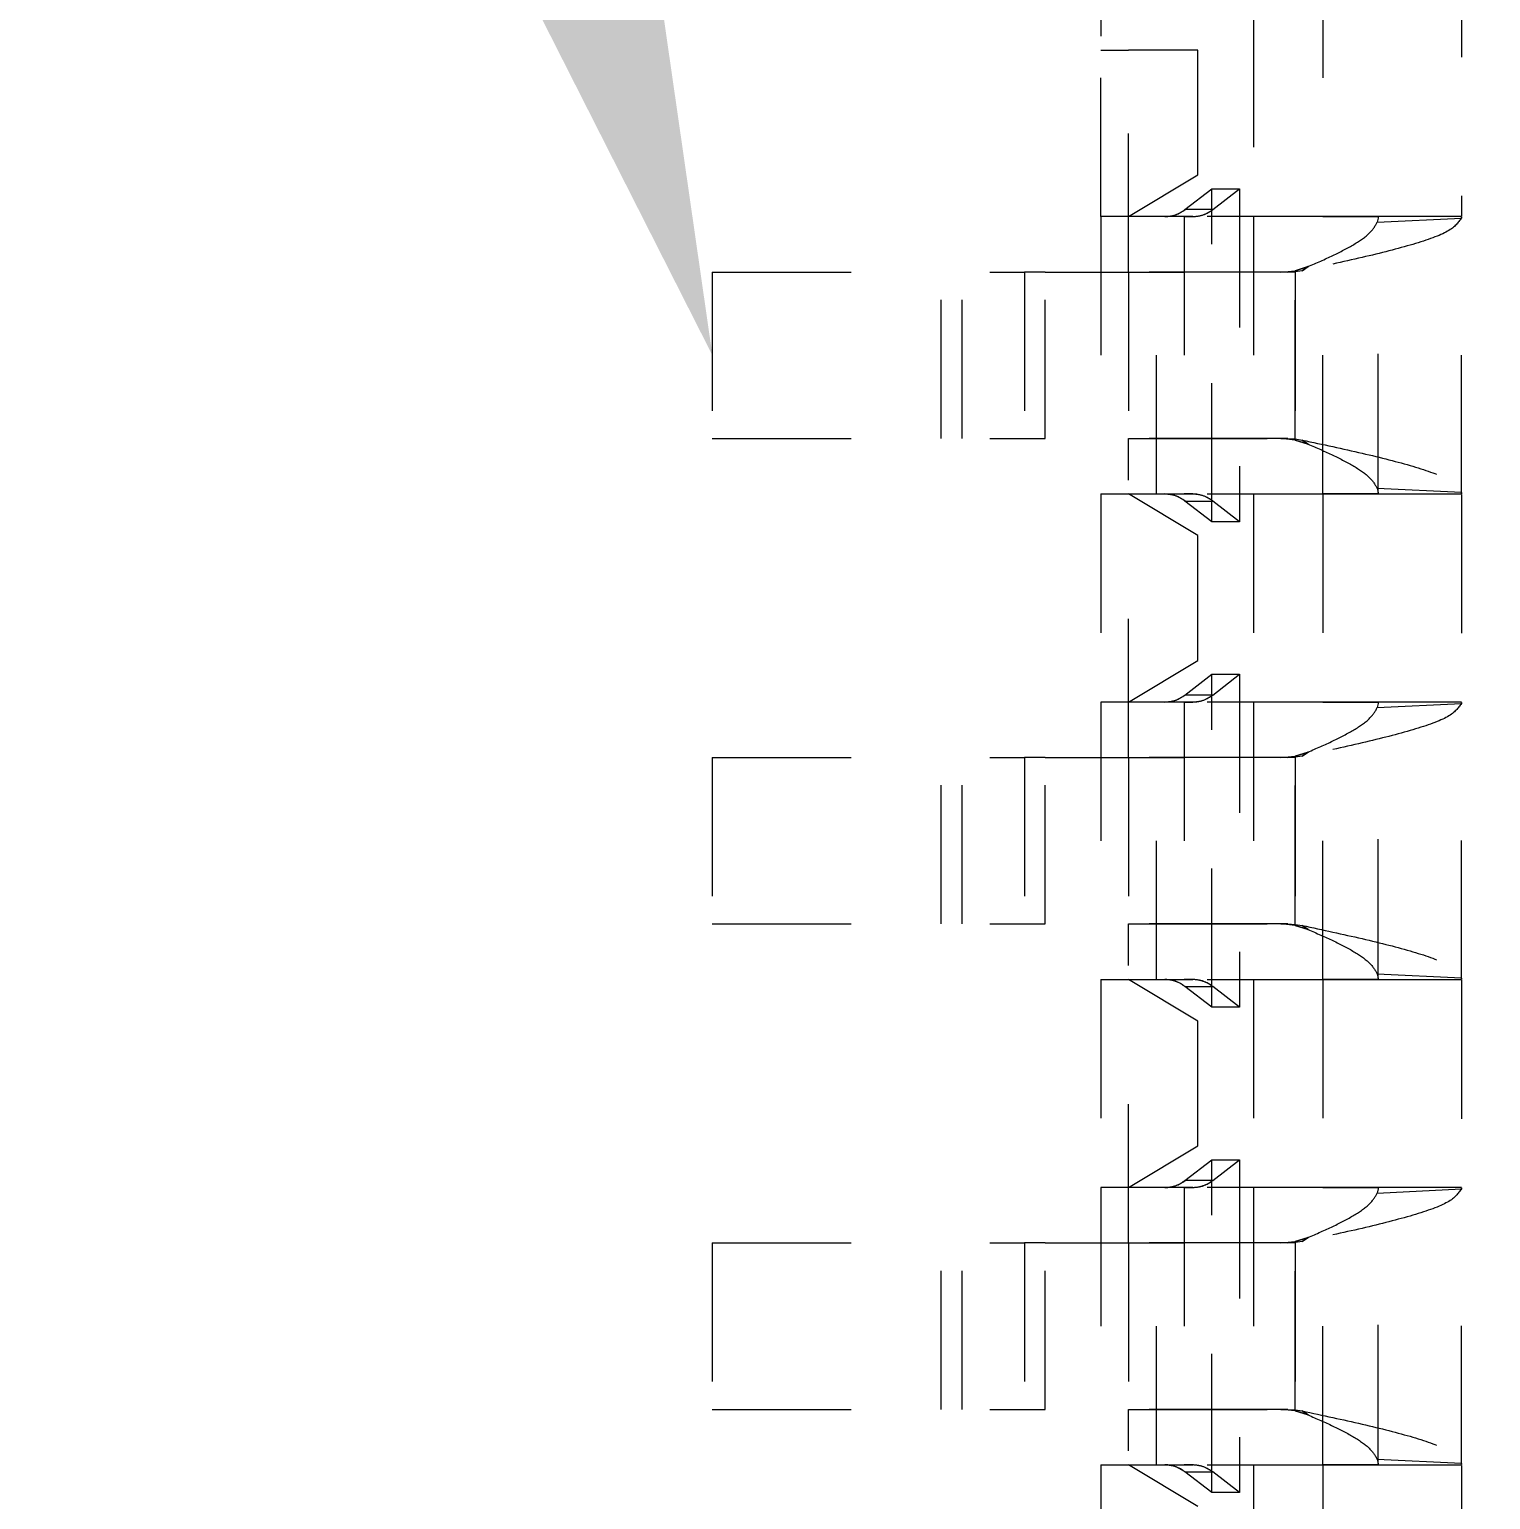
# Model space of a CAD drawing. Header units: millimetres. Extents: x 35 to 332, y 141 to 455.
# Drawn here: x 148.63 to 153.89, y 262.31 to 267.61 of the extents above; entities that cross this region are included whole.
import ezdxf
from ezdxf import colors
from ezdxf.entities.mleader import LeaderData, LeaderLine
from ezdxf.math import Vec2, Vec3

# ---------------------------------------------------------------- set-up
doc = ezdxf.new("R2010")
doc.units = ezdxf.units.MM
doc.linetypes.add('HIDDEN', pattern=[0.2, 0.1, -0.1])
doc.layers.add('00点位图', color=100, linetype='Continuous')
doc.styles.get("Standard").update_dxf_attribs({"font": ''})
doc.styles.get('Standard').set_extended_font_data('SimSun')

# ---------------------------------------------------------------- blocks, each defined once
blk = doc.blocks.new('DFSADVS')
at = {"color": 0, "linetype": 'HIDDEN', "lineweight": 18}
for p, q in [((714.5304, -197.5893), (714.9451, -197.5893)), ((714.9454, -197.5893), (714.9454, -197.6493)), ((714.9454, -197.5893), (714.9454, -197.6493)), ((714.9465, -197.5894), (714.9457, -197.5893)), ((715.1452, -197.5893), (714.9457, -197.5893)), ((714.9457, -197.5893), (714.9465, -197.5894)), ((714.9494, -197.65), (714.9465, -197.5894)), ((714.9494, -197.65), (714.9465, -197.5894)), ((715.1444, -197.5894), (715.1415, -197.65)), ((715.1444, -197.5894), (715.1415, -197.65)), ((715.1444, -197.5894), (715.1452, -197.5893)), ((715.1444, -197.5894), (715.1452, -197.5893)), ((715.1454, -197.6493), (715.1454, -197.5893)), ((715.1454, -197.6493), (715.1454, -197.5893)), ((715.1458, -197.5893), (715.2951, -197.5893)), ((715.2954, -197.5893), (715.2954, -197.6493)), ((715.2954, -197.5893), (715.2954, -197.6493)), ((715.2965, -197.5894), (715.2957, -197.5893)), ((715.4952, -197.5893), (715.2957, -197.5893)), ((715.2957, -197.5893), (715.2965, -197.5894)), ((715.2994, -197.65), (715.2965, -197.5894)), ((715.2994, -197.65), (715.2965, -197.5894)), ((715.4944, -197.5894), (715.4915, -197.65)), ((715.4944, -197.5894), (715.4915, -197.65)), ((715.4944, -197.5894), (715.4952, -197.5893)), ((715.4944, -197.5894), (715.4952, -197.5893)), ((715.4954, -197.6493), (715.4954, -197.5893)), ((715.4954, -197.6493), (715.4954, -197.5893)), ((715.4958, -197.5893), (715.6451, -197.5893)), ((715.6454, -197.5893), (715.6454, -197.6493)), ((715.6454, -197.5893), (715.6454, -197.6493)), ((715.6465, -197.5894), (715.6457, -197.5893)), ((715.8452, -197.5893), (715.6457, -197.5893)), ((715.6457, -197.5893), (715.6465, -197.5894)), ((715.6494, -197.65), (715.6465, -197.5894)), ((715.6494, -197.65), (715.6465, -197.5894)), ((715.8444, -197.5894), (715.8415, -197.65)), ((715.8444, -197.5894), (715.8415, -197.65)), ((715.8444, -197.5894), (715.8452, -197.5893)), ((715.8444, -197.5894), (715.8452, -197.5893)), ((715.8454, -197.6493), (715.8454, -197.5893)), ((715.8454, -197.6493), (715.8454, -197.5893)), ((715.8458, -197.5893), (715.9951, -197.5893)), ((714.9454, -197.6493), (714.9454, -197.6893)), ((714.9454, -197.6493), (714.9465, -197.6493)), ((715.1444, -197.6493), (714.9465, -197.6493)), ((714.9465, -197.6493), (714.9494, -197.65)), ((714.9465, -197.6493), (714.9494, -197.65)), ((715.1415, -197.65), (715.1444, -197.6493)), ((715.1415, -197.65), (715.1444, -197.6493)), ((715.1444, -197.6493), (715.1454, -197.6493)), ((715.1454, -197.6893), (715.1454, -197.6493)), ((715.2954, -197.6493), (715.2954, -197.6893)), ((715.2954, -197.6493), (715.2965, -197.6493)), ((715.4944, -197.6493), (715.2965, -197.6493)), ((715.2965, -197.6493), (715.2994, -197.65)), ((715.2965, -197.6493), (715.2994, -197.65)), ((715.4915, -197.65), (715.4944, -197.6493)), ((715.4915, -197.65), (715.4944, -197.6493)), ((715.4944, -197.6493), (715.4954, -197.6493)), ((715.4954, -197.6893), (715.4954, -197.6493)), ((715.6454, -197.6493), (715.6454, -197.6893)), ((715.6454, -197.6493), (715.6465, -197.6493)), ((715.8444, -197.6493), (715.6465, -197.6493)), ((715.6465, -197.6493), (715.6494, -197.65)), ((715.6465, -197.6493), (715.6494, -197.65)), ((715.8415, -197.65), (715.8444, -197.6493)), ((715.8415, -197.65), (715.8444, -197.6493)), ((715.8444, -197.6493), (715.8454, -197.6493)), ((715.8454, -197.6893), (715.8454, -197.6493)), ((714.7454, -197.6893), (714.9454, -197.6893)), ((715.1454, -197.6893), (714.9454, -197.6893)), ((714.9454, -197.6893), (714.9454, -197.7393)), ((715.1454, -197.7393), (715.1454, -197.6893)), ((715.1454, -197.6893), (715.2954, -197.6893)), ((715.4954, -197.6893), (715.2954, -197.6893)), ((715.2954, -197.6893), (715.2954, -197.7393)), ((715.4954, -197.7393), (715.4954, -197.6893)), ((715.4954, -197.6893), (715.6454, -197.6893)), ((715.8454, -197.6893), (715.6454, -197.6893)), ((715.6454, -197.6893), (715.6454, -197.7393)), ((715.8454, -197.7393), (715.8454, -197.6893)), ((715.8454, -197.6893), (715.9954, -197.6893)), ((714.9844, -197.7041), (714.9815, -197.6999)), ((714.9815, -197.6999), (714.9844, -197.7093)), ((714.9844, -197.7093), (714.9815, -197.6999)), ((714.9815, -197.6999), (714.9844, -197.7041)), ((715.1094, -197.6999), (715.1065, -197.7041)), ((715.1065, -197.7093), (715.1094, -197.6999)), ((715.1094, -197.6999), (715.1065, -197.7093)), ((715.1065, -197.7041), (715.1094, -197.6999)), ((715.3344, -197.7041), (715.3315, -197.6999)), ((715.3315, -197.6999), (715.3344, -197.7093)), ((715.3344, -197.7093), (715.3315, -197.6999)), ((715.3315, -197.6999), (715.3344, -197.7041)), ((715.4594, -197.6999), (715.4565, -197.7041)), ((715.4565, -197.7093), (715.4594, -197.6999)), ((715.4594, -197.6999), (715.4565, -197.7093)), ((715.4565, -197.7041), (715.4594, -197.6999)), ((715.6844, -197.7041), (715.6815, -197.6999)), ((715.6815, -197.6999), (715.6844, -197.7093)), ((715.6844, -197.7093), (715.6815, -197.6999)), ((715.6815, -197.6999), (715.6844, -197.7041)), ((715.8094, -197.6999), (715.8065, -197.7041)), ((715.8065, -197.7093), (715.8094, -197.6999)), ((715.8094, -197.6999), (715.8065, -197.7093)), ((715.8065, -197.7041), (715.8094, -197.6999)), ((714.9844, -197.7041), (714.9852, -197.7093)), ((714.9844, -197.7041), (714.9852, -197.7093)), ((714.9854, -197.7196), (714.9844, -197.7093)), ((714.9844, -197.7093), (715.1065, -197.7093)), ((714.9854, -197.7196), (714.9844, -197.7093)), ((714.9854, -197.7145), (714.9852, -197.7093)), ((715.1057, -197.7093), (714.9852, -197.7093)), ((714.9852, -197.7093), (714.9854, -197.7145)), ((714.9854, -197.7093), (715.1054, -197.7093)), ((715.1054, -197.7145), (715.1057, -197.7093)), ((715.1065, -197.7093), (715.1054, -197.7196)), ((715.1054, -197.7145), (715.1057, -197.7093)), ((715.1065, -197.7093), (715.1054, -197.7196)), ((715.1057, -197.7093), (715.1065, -197.7041)), ((715.1057, -197.7093), (715.1065, -197.7041)), ((715.3344, -197.7041), (715.3352, -197.7093)), ((715.3344, -197.7041), (715.3352, -197.7093)), ((715.3354, -197.7196), (715.3344, -197.7093)), ((715.3344, -197.7093), (715.4565, -197.7093)), ((715.3354, -197.7196), (715.3344, -197.7093)), ((715.3354, -197.7145), (715.3352, -197.7093)), ((715.4557, -197.7093), (715.3352, -197.7093)), ((715.3352, -197.7093), (715.3354, -197.7145)), ((715.3354, -197.7093), (715.4554, -197.7093)), ((715.4554, -197.7145), (715.4557, -197.7093)), ((715.4565, -197.7093), (715.4554, -197.7196)), ((715.4554, -197.7145), (715.4557, -197.7093)), ((715.4565, -197.7093), (715.4554, -197.7196)), ((715.4557, -197.7093), (715.4565, -197.7041)), ((715.4557, -197.7093), (715.4565, -197.7041)), ((715.6844, -197.7041), (715.6852, -197.7093)), ((715.6844, -197.7041), (715.6852, -197.7093)), ((715.6854, -197.7196), (715.6844, -197.7093)), ((715.6844, -197.7093), (715.8065, -197.7093)), ((715.6854, -197.7196), (715.6844, -197.7093)), ((715.6854, -197.7145), (715.6852, -197.7093)), ((715.8057, -197.7093), (715.6852, -197.7093)), ((715.6852, -197.7093), (715.6854, -197.7145)), ((715.6854, -197.7093), (715.8054, -197.7093)), ((715.8054, -197.7145), (715.8057, -197.7093)), ((715.8065, -197.7093), (715.8054, -197.7196)), ((715.8054, -197.7145), (715.8057, -197.7093)), ((715.8065, -197.7093), (715.8054, -197.7196)), ((715.8057, -197.7093), (715.8065, -197.7041)), ((715.8057, -197.7093), (715.8065, -197.7041)), ((714.9854, -197.8893), (714.9854, -197.7145)), ((714.9854, -197.7145), (714.9854, -197.7196)), ((714.9854, -197.7145), (714.9854, -197.8293)), ((714.9854, -197.7145), (714.9854, -197.7196)), ((715.1054, -197.7145), (715.1054, -197.8893)), ((715.1054, -197.7196), (715.1054, -197.7145)), ((715.1054, -197.8293), (715.1054, -197.7145)), ((715.1054, -197.7196), (715.1054, -197.7145)), ((715.3354, -197.8893), (715.3354, -197.7145)), ((715.3354, -197.7145), (715.3354, -197.7196)), ((715.3354, -197.7145), (715.3354, -197.8293)), ((715.3354, -197.7145), (715.3354, -197.7196)), ((715.4554, -197.7145), (715.4554, -197.8893)), ((715.4554, -197.7196), (715.4554, -197.7145)), ((715.4554, -197.8293), (715.4554, -197.7145)), ((715.4554, -197.7196), (715.4554, -197.7145)), ((715.6854, -197.8893), (715.6854, -197.7145)), ((715.6854, -197.7145), (715.6854, -197.7196)), ((715.6854, -197.7145), (715.6854, -197.8293)), ((715.6854, -197.7145), (715.6854, -197.7196)), ((715.8054, -197.7145), (715.8054, -197.8893)), ((715.8054, -197.7196), (715.8054, -197.7145)), ((715.8054, -197.8293), (715.8054, -197.7145)), ((715.8054, -197.7196), (715.8054, -197.7145)), ((714.7954, -197.7393), (714.9454, -197.7393)), ((714.9454, -197.7393), (715.1454, -197.7393)), ((714.9454, -197.7393), (714.9454, -197.7727)), ((715.1454, -197.7726), (715.1454, -197.7393)), ((715.1454, -197.7393), (715.2954, -197.7393)), ((715.2954, -197.7393), (715.4954, -197.7393)), ((715.2954, -197.7393), (715.2954, -197.7727)), ((715.4954, -197.7726), (715.4954, -197.7393)), ((715.4954, -197.7393), (715.6454, -197.7393)), ((715.6454, -197.7393), (715.8454, -197.7393)), ((715.6454, -197.7393), (715.6454, -197.7727)), ((715.8454, -197.7726), (715.8454, -197.7393)), ((715.8454, -197.7393), (715.9954, -197.7393)), ((714.9254, -197.7693), (714.9254, -197.7493)), ((714.9254, -197.7493), (715.1654, -197.7493)), ((714.9404, -197.7686), (714.9254, -197.7493)), ((715.1654, -197.7493), (715.1505, -197.7686)), ((715.1654, -197.7493), (715.1654, -197.7693)), ((715.2754, -197.7493), (715.5154, -197.7493)), ((715.2754, -197.7693), (715.2754, -197.7493)), ((715.2904, -197.7686), (715.2754, -197.7493)), ((715.5154, -197.7493), (715.5005, -197.7686)), ((715.5154, -197.7493), (715.5154, -197.7693)), ((715.6254, -197.7693), (715.6254, -197.7493)), ((715.6254, -197.7493), (715.8654, -197.7493)), ((715.6404, -197.7686), (715.6254, -197.7493)), ((715.8654, -197.7493), (715.8505, -197.7686)), ((715.8654, -197.7493), (715.8654, -197.7693)), ((714.9404, -197.7886), (714.9254, -197.7693)), ((715.1654, -197.7693), (714.9254, -197.7693)), ((714.9404, -197.7686), (714.9404, -197.7886)), ((715.1505, -197.7886), (715.1505, -197.7686)), ((715.1654, -197.7693), (715.1505, -197.7886)), ((715.5154, -197.7693), (715.2754, -197.7693)), ((715.2904, -197.7886), (715.2754, -197.7693)), ((715.2904, -197.7686), (715.2904, -197.7886)), ((715.5005, -197.7886), (715.5005, -197.7686)), ((715.5154, -197.7693), (715.5005, -197.7886)), ((715.8654, -197.7693), (715.6254, -197.7693)), ((715.6404, -197.7886), (715.6254, -197.7693)), ((715.6404, -197.7686), (715.6404, -197.7886)), ((715.8505, -197.7886), (715.8505, -197.7686)), ((715.8654, -197.7693), (715.8505, -197.7886)), ((714.8254, -197.7793), (714.8254, -197.8293)), ((714.9154, -197.7793), (714.8254, -197.7793)), ((714.9454, -197.8293), (714.9154, -197.7793)), ((714.9454, -197.783), (714.9454, -197.803)), ((714.9454, -197.7892), (714.9454, -197.783)), ((715.1754, -197.7793), (715.1454, -197.8293)), ((715.1454, -197.803), (715.1454, -197.783)), ((715.1454, -197.783), (715.1454, -197.7892)), ((715.2654, -197.7793), (715.1754, -197.7793)), ((715.2954, -197.8293), (715.2654, -197.7793)), ((715.2954, -197.783), (715.2954, -197.803)), ((715.2954, -197.7892), (715.2954, -197.783)), ((715.5254, -197.7793), (715.4954, -197.8293)), ((715.4954, -197.803), (715.4954, -197.783)), ((715.4954, -197.783), (715.4954, -197.7892)), ((715.6154, -197.7793), (715.5254, -197.7793)), ((715.6454, -197.8293), (715.6154, -197.7793)), ((715.6454, -197.783), (715.6454, -197.803)), ((715.6454, -197.7892), (715.6454, -197.783)), ((715.8754, -197.7793), (715.8454, -197.8293)), ((715.8454, -197.803), (715.8454, -197.783)), ((715.8454, -197.783), (715.8454, -197.7892)), ((714.9454, -197.7892), (715.1454, -197.7892)), ((714.9454, -197.7893), (715.1454, -197.7893)), ((715.2954, -197.7892), (715.4954, -197.7892)), ((715.2954, -197.7893), (715.4954, -197.7893)), ((715.6454, -197.7892), (715.8454, -197.7892)), ((715.6454, -197.7893), (715.8454, -197.7893)), ((714.9454, -197.803), (714.9454, -197.8091)), ((715.1454, -197.8091), (715.1454, -197.803)), ((715.2954, -197.803), (715.2954, -197.8091)), ((715.4954, -197.8091), (715.4954, -197.803)), ((715.6454, -197.803), (715.6454, -197.8091)), ((715.8454, -197.8091), (715.8454, -197.803)), ((715.1454, -197.8091), (714.9454, -197.8091)), ((714.9454, -197.8091), (714.9454, -197.8293)), ((715.1454, -197.8293), (715.1454, -197.8091)), ((715.4954, -197.8091), (715.2954, -197.8091)), ((715.2954, -197.8091), (715.2954, -197.8293)), ((715.4954, -197.8293), (715.4954, -197.8091)), ((715.8454, -197.8091), (715.6454, -197.8091)), ((715.6454, -197.8091), (715.6454, -197.8293)), ((715.8454, -197.8293), (715.8454, -197.8091)), ((714.9854, -197.8293), (714.7954, -197.8293)), ((714.8254, -197.8493), (714.8254, -197.8293)), ((714.9454, -197.8293), (714.9454, -197.8493)), ((714.9854, -197.8293), (715.1054, -197.8293)), ((715.3354, -197.8293), (715.1054, -197.8293)), ((715.1454, -197.8493), (715.1454, -197.8293)), ((715.2954, -197.8293), (715.2954, -197.8493)), ((715.3354, -197.8293), (715.4554, -197.8293)), ((715.6854, -197.8293), (715.4554, -197.8293)), ((715.4954, -197.8493), (715.4954, -197.8293)), ((715.6454, -197.8293), (715.6454, -197.8493)), ((715.6854, -197.8293), (715.8054, -197.8293)), ((716.0354, -197.8293), (715.8054, -197.8293)), ((715.8454, -197.8493), (715.8454, -197.8293)), ((714.7154, -197.8493), (714.8254, -197.8493)), ((714.9454, -197.8493), (714.8254, -197.8493)), ((714.9454, -197.8493), (715.1454, -197.8493)), ((715.1454, -197.8493), (715.2954, -197.8493)), ((715.2954, -197.8493), (715.4954, -197.8493)), ((715.4954, -197.8493), (715.6454, -197.8493)), ((715.6454, -197.8493), (715.8454, -197.8493)), ((715.8454, -197.8493), (715.9954, -197.8493)), ((715.1054, -197.8893), (714.9854, -197.8893)), ((714.9854, -197.8893), (714.9854, -197.9043)), ((715.1054, -197.9043), (715.1054, -197.8893)), ((715.4554, -197.8893), (715.3354, -197.8893)), ((715.3354, -197.8893), (715.3354, -197.9043)), ((715.4554, -197.9043), (715.4554, -197.8893)), ((715.8054, -197.8893), (715.6854, -197.8893)), ((715.6854, -197.8893), (715.6854, -197.9043)), ((715.8054, -197.9043), (715.8054, -197.8893)), ((714.9854, -198.1293), (714.9854, -197.9043)), ((714.9854, -197.9043), (715.1054, -197.9043)), ((715.1054, -198.1293), (715.1054, -197.9043)), ((715.3354, -197.9043), (715.4554, -197.9043)), ((715.3354, -198.1293), (715.3354, -197.9043)), ((715.4554, -198.1293), (715.4554, -197.9043)), ((715.6854, -198.1293), (715.6854, -197.9043)), ((715.6854, -197.9043), (715.8054, -197.9043)), ((715.8054, -198.1293), (715.8054, -197.9043)), ((715.1054, -197.9492), (714.9854, -197.9492)), ((715.4554, -197.9492), (715.3354, -197.9492)), ((715.8054, -197.9492), (715.6854, -197.9492)), ((715.1054, -197.9643), (714.9854, -197.9643)), ((715.4554, -197.9643), (715.3354, -197.9643)), ((715.8054, -197.9643), (715.6854, -197.9643)), ((714.9854, -198.1293), (715.1054, -198.1293)), ((715.3354, -198.1293), (715.4554, -198.1293)), ((715.6854, -198.1293), (715.8054, -198.1293))]:
    blk.add_line(p, q, dxfattribs=at)
for centre, start, end in [((714.9218, -197.7832), 0.4167, 38.2516), ((715.169, -197.7832), 141.7497, 179.6083), ((715.2718, -197.7832), 0.4087, 38.2332), ((715.5191, -197.7832), 141.7668, 179.5913), ((715.6218, -197.7832), 0.3917, 38.2503), ((715.8691, -197.7832), 141.7484, 179.5833), ((714.9218, -197.8032), 0.4144, 38.2631), ((715.169, -197.8032), 141.7382, 179.6107), ((715.2718, -197.8032), 0.4064, 38.2448), ((715.5191, -197.8032), 141.7552, 179.5936), ((715.6219, -197.8032), 0.3893, 38.2618), ((715.869, -197.8032), 141.7369, 179.5856)]:
    blk.add_arc(centre, 0.0236, start, end, dxfattribs=at)
for points, knots in [([(714.9465, -197.5894), (714.9497, -197.5916), (714.956, -197.5961), (714.9654, -197.6226), (714.9749, -197.6598), (714.9812, -197.6893), (714.9844, -197.7041)], [0, 0, 0, 0, 0.2499886, 0.4999902, 0.7499968, 1, 1, 1, 1]), ([(714.9465, -197.5894), (714.9497, -197.5916), (714.956, -197.5961), (714.9654, -197.6226), (714.9749, -197.6598), (714.9812, -197.6893), (714.9844, -197.7041)], [0, 0, 0, 0, 0.2500012, 0.4999984, 0.7500018, 1, 1, 1, 1]), ([(715.1065, -197.7041), (715.1097, -197.6893), (715.116, -197.6598), (715.1254, -197.6226), (715.1349, -197.5961), (715.1412, -197.5916), (715.1444, -197.5894)], [0, 0, 0, 0, 0.249996, 0.500001, 0.75, 1, 1, 1, 1]), ([(715.1065, -197.7041), (715.1097, -197.6893), (715.116, -197.6598), (715.1254, -197.6226), (715.1349, -197.5961), (715.1412, -197.5916), (715.1444, -197.5894)], [0, 0, 0, 0, 0.25001, 0.500009, 0.750002, 1, 1, 1, 1]), ([(715.2965, -197.5894), (715.2997, -197.5916), (715.306, -197.5961), (715.3154, -197.6226), (715.3249, -197.6598), (715.3312, -197.6893), (715.3344, -197.7041)], [0, 0, 0, 0, 0.24999, 0.499992, 0.75, 1, 1, 1, 1]), ([(715.2965, -197.5894), (715.2997, -197.5916), (715.306, -197.5961), (715.3154, -197.6226), (715.3249, -197.6598), (715.3312, -197.6893), (715.3344, -197.7041)], [0, 0, 0, 0, 0.250006, 0.500003, 0.750006, 1, 1, 1, 1]), ([(715.4565, -197.7041), (715.4597, -197.6893), (715.466, -197.6598), (715.4754, -197.6226), (715.4849, -197.5961), (715.4912, -197.5916), (715.4944, -197.5894)], [0, 0, 0, 0, 0.249994, 0.499999, 0.750001, 1, 1, 1, 1]), ([(715.4565, -197.7041), (715.4597, -197.6893), (715.466, -197.6598), (715.4754, -197.6226), (715.4849, -197.5961), (715.4912, -197.5916), (715.4944, -197.5894)], [0, 0, 0, 0, 0.2500089, 0.5000064, 0.7500033, 1, 1, 1, 1]), ([(715.6465, -197.5894), (715.6497, -197.5916), (715.656, -197.5961), (715.6654, -197.6226), (715.6749, -197.6598), (715.6812, -197.6893), (715.6844, -197.7041)], [0, 0, 0, 0, 0.24999, 0.499992, 0.75, 1, 1, 1, 1]), ([(715.6465, -197.5894), (715.6497, -197.5916), (715.656, -197.5961), (715.6654, -197.6226), (715.6749, -197.6598), (715.6812, -197.6893), (715.6844, -197.7041)], [0, 0, 0, 0, 0.250002, 0.500001, 0.750005, 1, 1, 1, 1]), ([(715.8065, -197.7041), (715.8097, -197.6893), (715.816, -197.6598), (715.8254, -197.6226), (715.8349, -197.5961), (715.8412, -197.5916), (715.8444, -197.5894)], [0, 0, 0, 0, 0.249999, 0.500003, 0.750001, 1, 1, 1, 1]), ([(715.8065, -197.7041), (715.8097, -197.6893), (715.816, -197.6598), (715.8254, -197.6226), (715.8349, -197.5961), (715.8412, -197.5916), (715.8444, -197.5894)], [0, 0, 0, 0, 0.2500132, 0.5000107, 0.7500033, 1, 1, 1, 1]), ([(714.9454, -197.6893), (714.9454, -197.684), (714.9454, -197.6735), (714.9454, -197.6603), (714.9454, -197.6511), (714.9454, -197.6499), (714.9454, -197.6493)], [0, 0, 0, 0, 0.250002, 0.499983, 0.749995, 1, 1, 1, 1]), ([(714.9815, -197.6999), (714.9788, -197.6938), (714.9735, -197.6815), (714.9654, -197.6662), (714.9574, -197.6546), (714.9521, -197.6515), (714.9494, -197.65)], [0, 0, 0, 0, 0.250012, 0.5, 0.750003, 1, 1, 1, 1]), ([(714.9815, -197.6999), (714.9788, -197.6938), (714.9735, -197.6815), (714.9654, -197.6662), (714.9574, -197.6546), (714.9521, -197.6515), (714.9494, -197.65)], [0, 0, 0, 0, 0.2500192, 0.5000151, 0.7500257, 1, 1, 1, 1]), ([(715.1094, -197.6999), (715.1121, -197.6938), (715.1174, -197.6815), (715.1254, -197.6662), (715.1335, -197.6546), (715.1388, -197.6515), (715.1415, -197.65)], [0, 0, 0, 0, 0.250012, 0.5, 0.750003, 1, 1, 1, 1]), ([(715.1094, -197.6999), (715.1121, -197.6938), (715.1174, -197.6815), (715.1254, -197.6662), (715.1335, -197.6546), (715.1388, -197.6515), (715.1415, -197.65)], [0, 0, 0, 0, 0.250012, 0.5, 0.750003, 1, 1, 1, 1]), ([(715.1454, -197.6493), (715.1454, -197.6499), (715.1454, -197.6511), (715.1454, -197.6603), (715.1454, -197.6735), (715.1454, -197.684), (715.1454, -197.6893)], [0, 0, 0, 0, 0.250005, 0.500017, 0.749998, 1, 1, 1, 1]), ([(715.2954, -197.6893), (715.2954, -197.684), (715.2954, -197.6735), (715.2954, -197.6603), (715.2954, -197.6511), (715.2954, -197.6499), (715.2954, -197.6493)], [0, 0, 0, 0, 0.250002, 0.499983, 0.749995, 1, 1, 1, 1]), ([(715.3315, -197.6999), (715.3288, -197.6938), (715.3235, -197.6815), (715.3154, -197.6662), (715.3074, -197.6546), (715.3021, -197.6515), (715.2994, -197.65)], [0, 0, 0, 0, 0.250012, 0.5, 0.750003, 1, 1, 1, 1]), ([(715.3315, -197.6999), (715.3288, -197.6938), (715.3235, -197.6815), (715.3154, -197.6662), (715.3074, -197.6546), (715.3021, -197.6515), (715.2994, -197.65)], [0, 0, 0, 0, 0.2500192, 0.5000151, 0.7500257, 1, 1, 1, 1]), ([(715.4594, -197.6999), (715.4621, -197.6938), (715.4674, -197.6815), (715.4754, -197.6662), (715.4835, -197.6546), (715.4888, -197.6515), (715.4915, -197.65)], [0, 0, 0, 0, 0.250007, 0.499991, 0.74999, 1, 1, 1, 1]), ([(715.4594, -197.6999), (715.4621, -197.6938), (715.4674, -197.6815), (715.4754, -197.6662), (715.4835, -197.6546), (715.4888, -197.6515), (715.4915, -197.65)], [0, 0, 0, 0, 0.250007, 0.499991, 0.74999, 1, 1, 1, 1]), ([(715.4954, -197.6493), (715.4954, -197.6499), (715.4954, -197.6511), (715.4954, -197.6603), (715.4954, -197.6735), (715.4954, -197.684), (715.4954, -197.6893)], [0, 0, 0, 0, 0.250005, 0.500017, 0.749998, 1, 1, 1, 1]), ([(715.6454, -197.6893), (715.6454, -197.684), (715.6454, -197.6735), (715.6454, -197.6603), (715.6454, -197.6511), (715.6454, -197.6499), (715.6454, -197.6493)], [0, 0, 0, 0, 0.250002, 0.499983, 0.749995, 1, 1, 1, 1]), ([(715.6815, -197.6999), (715.6788, -197.6938), (715.6735, -197.6815), (715.6654, -197.6662), (715.6574, -197.6546), (715.6521, -197.6515), (715.6494, -197.65)], [0, 0, 0, 0, 0.250012, 0.5, 0.750003, 1, 1, 1, 1]), ([(715.6815, -197.6999), (715.6788, -197.6938), (715.6735, -197.6815), (715.6654, -197.6662), (715.6574, -197.6546), (715.6521, -197.6515), (715.6494, -197.65)], [0, 0, 0, 0, 0.2500192, 0.5000151, 0.7500257, 1, 1, 1, 1]), ([(715.8094, -197.6999), (715.8121, -197.6938), (715.8174, -197.6815), (715.8254, -197.6662), (715.8335, -197.6546), (715.8388, -197.6515), (715.8415, -197.65)], [0, 0, 0, 0, 0.250012, 0.5, 0.750003, 1, 1, 1, 1]), ([(715.8094, -197.6999), (715.8121, -197.6938), (715.8174, -197.6815), (715.8254, -197.6662), (715.8335, -197.6546), (715.8388, -197.6515), (715.8415, -197.65)], [0, 0, 0, 0, 0.250012, 0.5, 0.750003, 1, 1, 1, 1]), ([(715.8454, -197.6493), (715.8454, -197.6499), (715.8454, -197.6511), (715.8454, -197.6603), (715.8454, -197.6735), (715.8454, -197.684), (715.8454, -197.6893)], [0, 0, 0, 0, 0.250005, 0.500017, 0.749998, 1, 1, 1, 1]), ([(714.9454, -197.7393), (714.9454, -197.746), (714.9454, -197.755), (714.9454, -197.762), (714.9454, -197.7637)], [0, 0, 0, 0, 0.751999, 1, 1, 1, 1]), ([(715.1454, -197.7604), (715.1454, -197.7597), (715.1454, -197.7537), (715.1454, -197.7461), (715.1454, -197.7393)], [0, 0, 0, 0, 0.108483, 1, 1, 1, 1]), ([(715.2954, -197.7393), (715.2954, -197.746), (715.2954, -197.755), (715.2954, -197.762), (715.2954, -197.7637)], [0, 0, 0, 0, 0.751999, 1, 1, 1, 1]), ([(715.4954, -197.7604), (715.4954, -197.7597), (715.4954, -197.7537), (715.4954, -197.7461), (715.4954, -197.7393)], [0, 0, 0, 0, 0.108483, 1, 1, 1, 1]), ([(715.6454, -197.7393), (715.6454, -197.746), (715.6454, -197.755), (715.6454, -197.762), (715.6454, -197.7637)], [0, 0, 0, 0, 0.751999, 1, 1, 1, 1]), ([(715.8454, -197.7604), (715.8454, -197.7597), (715.8454, -197.7537), (715.8454, -197.7461), (715.8454, -197.7393)], [0, 0, 0, 0, 0.108483, 1, 1, 1, 1]), ([(714.9454, -197.783), (714.9452, -197.7805), (714.9448, -197.7753), (714.9418, -197.7708), (714.9404, -197.7686)], [0, 0, 0, 0, 0.499992, 1, 1, 1, 1]), ([(715.1505, -197.7686), (715.1491, -197.7708), (715.1461, -197.7753), (715.1457, -197.7805), (715.1454, -197.783)], [0, 0, 0, 0, 0.500023, 1, 1, 1, 1]), ([(715.2954, -197.783), (715.2952, -197.7805), (715.2948, -197.7753), (715.2918, -197.7708), (715.2904, -197.7686)], [0, 0, 0, 0, 0.500038, 1, 1, 1, 1]), ([(715.5005, -197.7686), (715.4991, -197.7708), (715.4961, -197.7753), (715.4957, -197.7805), (715.4954, -197.783)], [0, 0, 0, 0, 0.499962, 1, 1, 1, 1]), ([(715.6454, -197.783), (715.6452, -197.7805), (715.6448, -197.7753), (715.6418, -197.7708), (715.6404, -197.7686)], [0, 0, 0, 0, 0.499977, 1, 1, 1, 1]), ([(715.8505, -197.7686), (715.8491, -197.7708), (715.8461, -197.7753), (715.8457, -197.7805), (715.8454, -197.783)], [0, 0, 0, 0, 0.500008, 1, 1, 1, 1]), ([(714.9454, -197.803), (714.9452, -197.8005), (714.9448, -197.7953), (714.9418, -197.7908), (714.9404, -197.7886)], [0, 0, 0, 0, 0.499902, 1, 1, 1, 1]), ([(715.1505, -197.7886), (715.1491, -197.7908), (715.1461, -197.7953), (715.1457, -197.8005), (715.1454, -197.803)], [0, 0, 0, 0, 0.500114, 1, 1, 1, 1]), ([(715.2954, -197.803), (715.2952, -197.8005), (715.2948, -197.7953), (715.2918, -197.7908), (715.2904, -197.7886)], [0, 0, 0, 0, 0.499947, 1, 1, 1, 1]), ([(715.5005, -197.7886), (715.4991, -197.7908), (715.4961, -197.7953), (715.4957, -197.8005), (715.4954, -197.803)], [0, 0, 0, 0, 0.500053, 1, 1, 1, 1]), ([(715.6454, -197.803), (715.6452, -197.8005), (715.6448, -197.7953), (715.6418, -197.7908), (715.6404, -197.7886)], [0, 0, 0, 0, 0.499886, 1, 1, 1, 1]), ([(715.8505, -197.7886), (715.8491, -197.7908), (715.8461, -197.7953), (715.8457, -197.8005), (715.8454, -197.803)], [0, 0, 0, 0, 0.500098, 1, 1, 1, 1])]:
    blk.add_open_spline(points, degree=3, knots=knots, dxfattribs=at)

msp = doc.modelspace()

# ---------------------------------------------------------------- block references
at = {"xscale": 5, "yscale": 5, "zscale": 5, "rotation": 270}
msp.add_blockref('DFSADVS', (1141.7362, 3841.6624), dxfattribs=at)

# ---------------------------------------------------------------- leaders
at = {"layer": '00点位图', "color": 6}
ml = msp.add_multileader_mtext('Standard', dxfattribs=at)
ml.set_content('50', color=6)
ml.set_leader_properties()
ml.build(insert=Vec2(0, 0))
ctx = ml.context
ctx.base_point, ctx.plane_origin = Vec3(123.3564, 300.2032), Vec3(151.09, 266.4352)
ctx.text_align_type = 2
notes = []
notes.append((ctx, [(0, (1, 1, 0), (140.4231, 300.2032), (-1, 0), 8, [(0, [(151.09, 266.4352)], 0, [])])]))
ctx.mtext.insert, ctx.mtext.defined_height, ctx.mtext.alignment, ctx.mtext.flow_direction = Vec3(130.4231, 302.6032), 8, 3, 5
at = {"layer": '00点位图', "color": 0}
ml = msp.add_multileader_mtext('Standard', dxfattribs=at)
ml.set_content('53')
ml.set_leader_properties()
ml.build(insert=Vec2(0, 0))
ctx = ml.context
ctx.base_point, ctx.plane_origin = Vec3(105.3873, 269.8871), Vec3(156.14, 259.9352)
ctx.text_align_type = 2
notes.append((ctx, [(0, (1, 1, 0), (122.3873, 269.8871), (-1, 0), 8, [(0, [(156.14, 259.9352)], 0, [])])]))
ctx.mtext.insert, ctx.mtext.defined_height, ctx.mtext.alignment, ctx.mtext.flow_direction = Vec3(112.3873, 272.2871), 8, 3, 5
for ctx, leaders in notes:
    for number, flags, end, landing, length, lines in leaders:
        leader = LeaderData()
        leader.index, (leader.has_last_leader_line, leader.has_dogleg_vector, leader.attachment_direction) = number, flags
        leader.last_leader_point, leader.dogleg_vector, leader.dogleg_length = Vec3(end), Vec3(landing), length
        for number, points, colour, breaks in lines:
            line = LeaderLine()
            line.index, line.vertices, line.color, line.breaks = number, Vec3.list(points), colors.encode_raw_color(colour), breaks
            leader.lines.append(line)
        ctx.leaders.append(leader)

doc.saveas('drawing.dxf')
